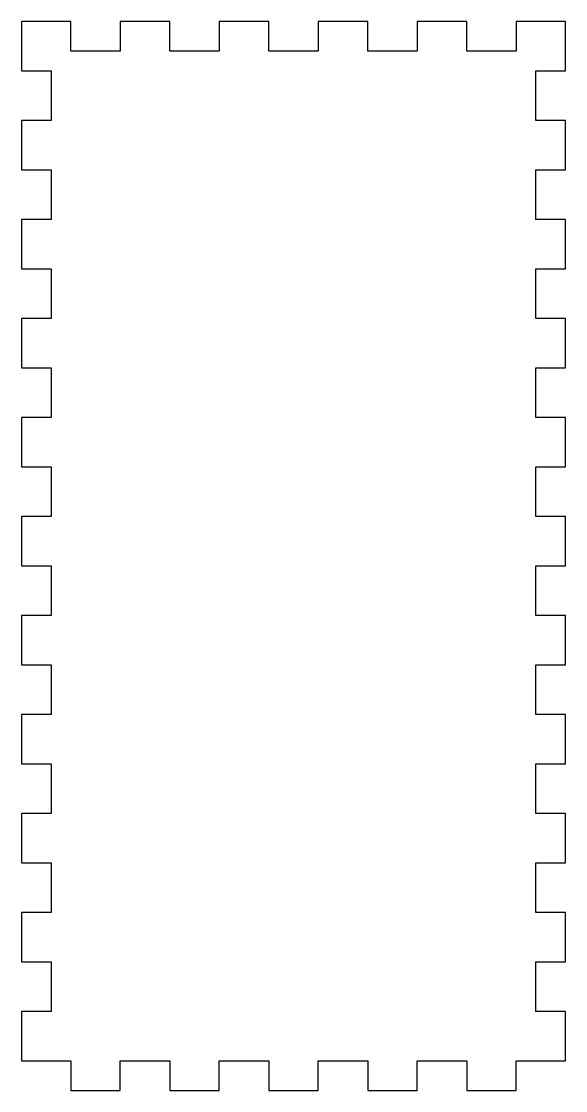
# Model space of a CAD drawing. Header units: millimetres. Extents: x 0 to 55, y 0 to 108.
import ezdxf

# ---------------------------------------------------------------- set-up
doc = ezdxf.new("R2010")
doc.units = ezdxf.units.MM

msp = doc.modelspace()

# ---------------------------------------------------------------- linework, layer by layer
msp.add_lwpolyline([(5, 3), (5, 0), (10, 0), (10, 3), (15, 3), (15, 0), (20, 0), (20, 3), (25, 3), (25, 0), (30, 0), (30, 3), (35, 3), (35, 0), (40, 0), (40, 3), (45, 3), (45, 0), (50, 0), (50, 3), (55, 3), (55, 8), (52, 8), (52, 13), (55, 13), (55, 18), (52, 18), (52, 23), (55, 23), (55, 28), (52, 28), (52, 33), (55, 33), (55, 38), (52, 38), (52, 43), (55, 43), (55, 48), (52, 48), (52, 53), (55, 53), (55, 58), (52, 58), (52, 63), (55, 63), (55, 68), (52, 68), (52, 73), (55, 73), (55, 78), (52, 78), (52, 83), (55, 83), (55, 88), (52, 88), (52, 93), (55, 93), (55, 98), (52, 98), (52, 103), (55, 103), (55, 108), (50, 108), (50, 105), (45, 105), (45, 108), (40, 108), (40, 105), (35, 105), (35, 108), (30, 108), (30, 105), (25, 105), (25, 108), (20, 108), (20, 105), (15, 105), (15, 108), (10, 108), (10, 105), (5, 105), (5, 108), (0, 108), (0, 103), (3, 103), (3, 98), (0, 98), (0, 93), (3, 93), (3, 88), (0, 88), (0, 83), (3, 83), (3, 78), (0, 78), (0, 73), (3, 73), (3, 68), (0, 68), (0, 63), (3, 63), (3, 58), (0, 58), (0, 53), (3, 53), (3, 48), (0, 48), (0, 43), (3, 43), (3, 38), (0, 38), (0, 33), (3, 33), (3, 28), (0, 28), (0, 23), (3, 23), (3, 18), (0, 18), (0, 13), (3, 13), (3, 8), (0, 8), (0, 3)], close=True)

doc.saveas('drawing.dxf')
